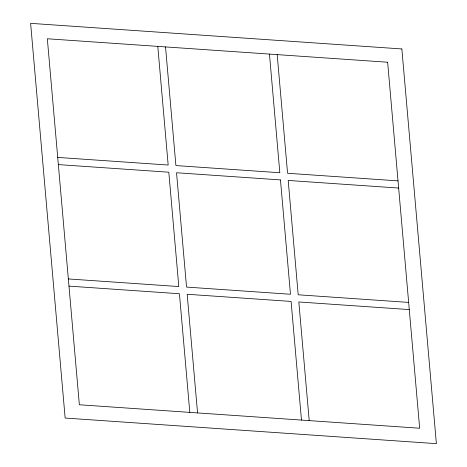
<?xml version="1.0" encoding="UTF-8"?>
<svg xmlns="http://www.w3.org/2000/svg" width="467" height="467" viewBox="0 0 467 467"><rect width="100%" height="100%" fill="white"/><g stroke="black" fill="none" stroke-linecap="round" stroke-linejoin="round"><path stroke-width="0.7" d="M57.721 157.42L168.173 165.032L157.793 46.385M398.018 180.881L287.567 173.269L277.188 54.616M58.346 164.594L168.803 172.212L178.803 286.557L68.351 278.939M398.649 188.061L288.197 180.443L298.197 294.788L408.654 302.406M68.982 286.119L179.433 293.731L189.812 412.384M409.279 309.58L298.827 301.968L309.207 420.615M269.453 54.084L279.832 172.732L175.907 165.569L165.528 46.916M301.472 420.084L291.093 301.431L187.168 294.268L197.547 412.916M401.853 48.947L30.618 23.35L65.146 418.053L436.382 443.65L401.853 48.947M387.639 62.234L47.336 38.767L79.361 404.766L419.664 428.233L387.639 62.234M280.463 179.912L176.532 172.743L186.537 287.088L290.468 294.257L280.463 179.912"/></g></svg>
